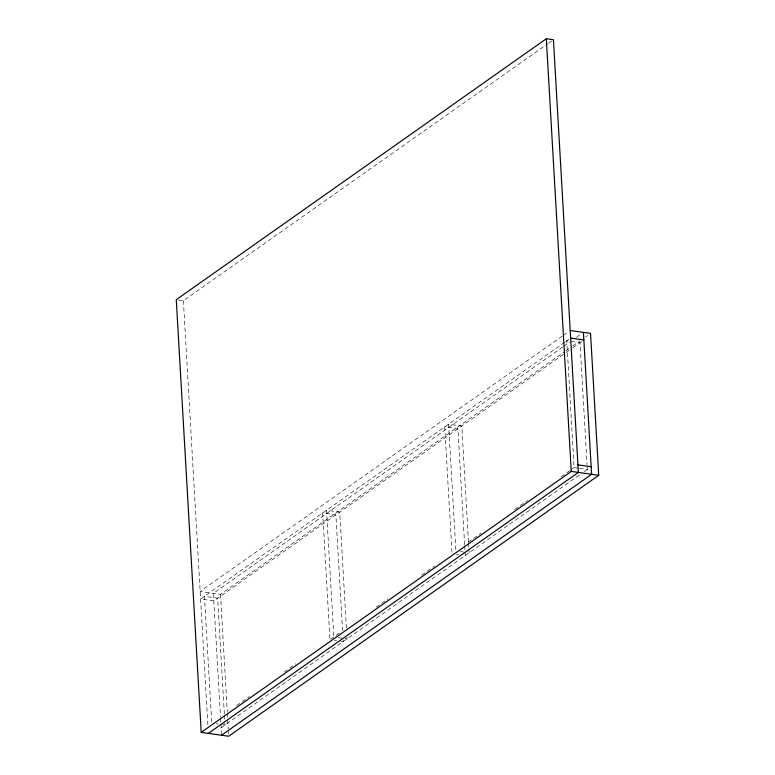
<?xml version="1.0" encoding="UTF-8"?>
<svg xmlns="http://www.w3.org/2000/svg" width="775" height="775" viewBox="0 0 775 775"><rect width="100%" height="100%" fill="white"/><g stroke="black" fill="none" stroke-linecap="round" stroke-linejoin="round"><path stroke-width="0.58" stroke-dasharray="3.88 2.91" d="M178.647 300.032L183.394 300.71L547.499 43.943M548.487 43.245L552.449 40.455M562.282 336.088L200.163 591.461L220.497 594.338L564.82 351.53M563.28 335.391L568.22 331.903M564.704 342.269L200.599 599.027L213.813 600.896L565.062 353.206M565.692 341.572L570.642 338.084M562.64 347.035L213.377 593.33L220.526 717.204M563.638 346.338L569.567 342.143M576.493 337.261L581.444 333.773M565.808 350.833L571.747 346.648M572.735 345.95L579.661 341.058M585.6 336.873L587.576 335.478M566.05 352.509L571.989 348.324M572.977 347.626L583.856 339.954M236.598 705.57L249.463 696.493M284.086 672.08L295.963 663.7M330.596 639.278L341.475 631.606M376.108 607.183L387.975 598.813M421.619 575.089L434.484 566.021M468.119 542.297L480.984 533.229M514.629 509.504L527.484 500.437M561.129 476.712L570.032 470.435M571.02 469.737L576.019 466.211M221.127 727.667L580.281 474.397M584.243 471.607L589.242 468.081M578.499 468.197L574.091 467.567L566.787 340.797L580 342.666L587.033 464.613M579.603 468.352L587.314 469.437L587.101 465.814M460.292 551.548L463.595 552.023M456.436 554.27L458.645 554.58M338.229 637.631L343.742 638.406M344.836 638.561L347.045 638.871L346.832 635.258M334.374 640.344L336.582 640.654M340.99 641.283L343.189 641.593L342.976 637.97M216.167 723.705L218.366 724.015M222.774 724.644L224.983 724.954L224.769 721.331M468.478 541.928L461.793 426.027L448.58 424.157L455.884 550.928M468.546 543.139L468.827 547.973M468.894 549.175L469.108 552.798M464.622 544.651L457.938 428.749L444.724 426.88L452.028 553.65M464.7 545.862L464.971 550.686M465.039 551.897L465.252 555.52M346.415 628.012L339.731 512.101L326.517 510.231L333.822 637.002M342.56 630.724L335.875 514.823L322.662 512.953L329.966 639.724M220.497 594.338L227.298 712.196M227.366 713.397L228.267 729.033M228.334 730.234L228.547 733.847M224.353 714.085L217.668 598.184L204.455 596.314L211.759 723.085M224.421 715.296L224.702 720.12M220.575 718.008L220.865 723.22M220.914 724.053L221.563 735.243M183.394 300.71L207.923 726.117"/><path stroke-width="1.16" d="M208.339 733.373L578.382 472.421L553.437 39.758L546.317 38.75L176.274 299.702L201.219 732.365L228.683 736.25L598.726 475.298L590.54 333.386L570.197 330.508M201.219 732.365L571.262 471.413L598.726 475.298M221.563 735.243L591.606 474.29L583.42 332.378M570.642 338.084L583.856 339.954M577.947 464.855L591.17 466.724M546.317 38.75L571.262 471.413"/></g></svg>
